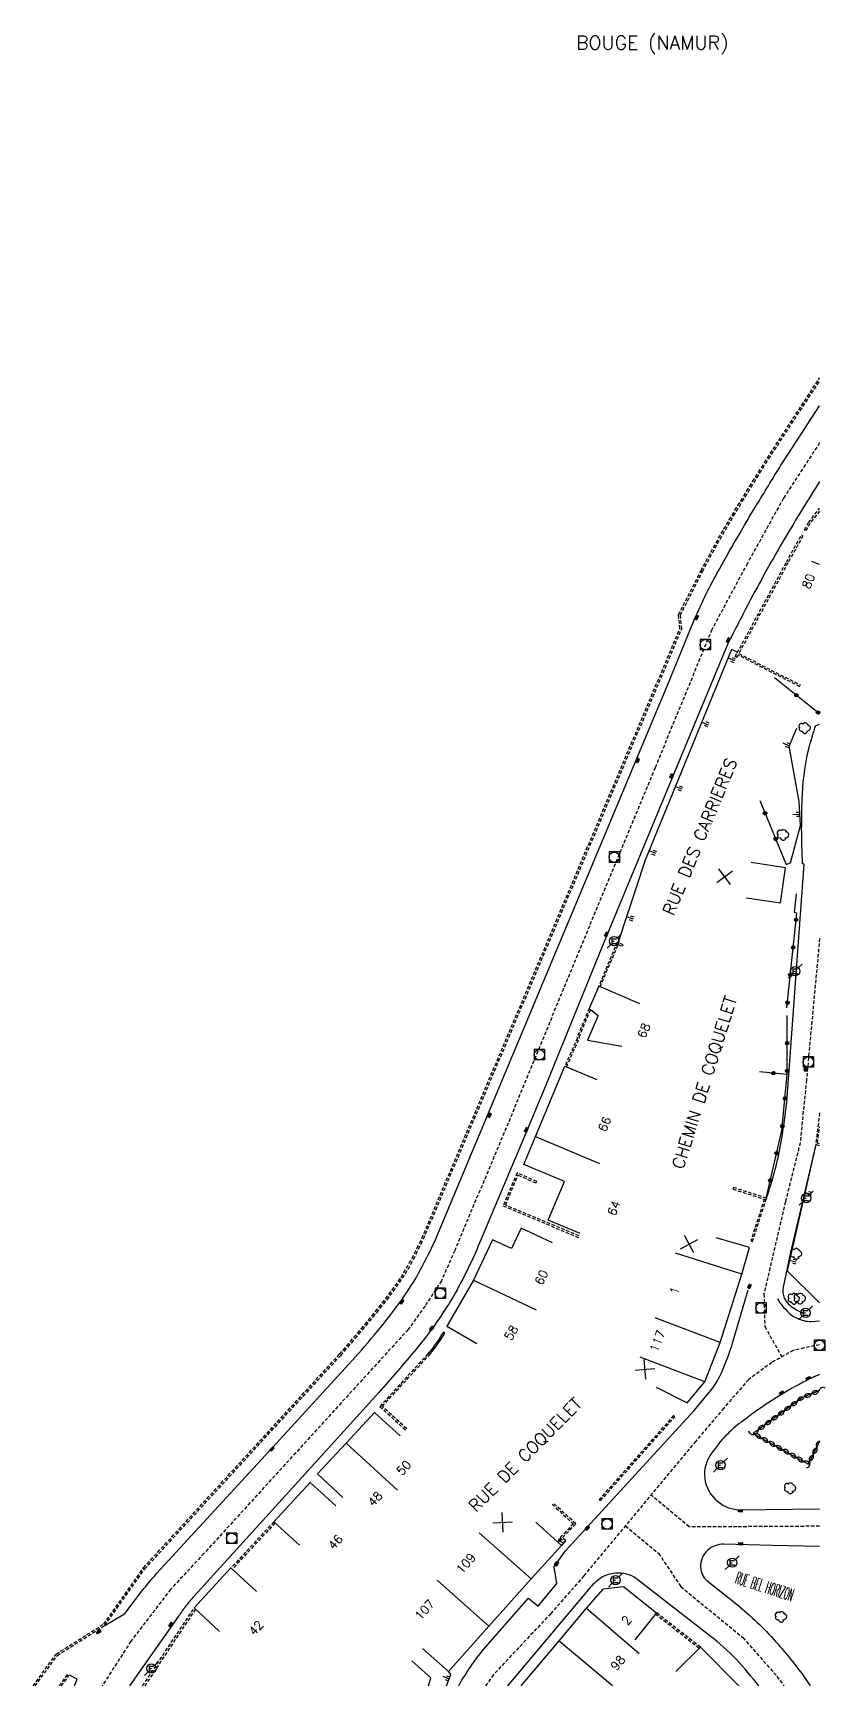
# Model space of a CAD drawing. Header units: millimetres. Extents: x 184999 to 186001, y 128999 to 130000.
# Drawn here: x 185886.7 to 186000.9, y 129000 to 129238.2 of the extents above; entities that cross this region are included whole.
import ezdxf
from ezdxf.enums import TextEntityAlignment as Align

# ---------------------------------------------------------------- set-up
doc = ezdxf.new("R2010")
doc.units = ezdxf.units.MM
doc.linetypes.add('DASHED', pattern=[0.75, 0.5, -0.25])
doc.layers.get('0').update_dxf_attribs({"linetype": 'CONTINUOUS'})
for name, color, linetype in [('W0001', 6, 'DASHED'), ('W0008', 7, 'CONTINUOUS'), ('W0100', 7, 'CONTINUOUS'), ('W0112', 1, 'DASHED'), ('W0211', 2, 'CONTINUOUS'), ('W0300', 7, 'CONTINUOUS'), ('W0310', 3, 'CONTINUOUS'), ('W0322', 7, 'CONTINUOUS'), ('W0400', 7, 'CONTINUOUS'), ('W0420', 7, 'CONTINUOUS'), ('W0471', 7, 'CONTINUOUS'), ('W0980', 7, 'CONTINUOUS'), ('W0989', 7, 'CONTINUOUS'), ('W0991', 7, 'CONTINUOUS'), ('W1102', 7, 'CONTINUOUS')]:
    doc.layers.add(name, color=color, linetype=linetype)
doc.styles.get("Standard").update_dxf_attribs({"font": 'romans.shx', "width": 0.85})

# ---------------------------------------------------------------- blocks, each defined once
blk = doc.blocks.new('t211o')
at = {"color": 0, "linetype": 'Continuous'}
for p, q in [((-0.29, 0.5), (-0.29, 0)), ((0, 1), (0, 0)), ((0.29, 0.5), (0.29, 0))]:
    blk.add_line(p, q, dxfattribs=at)
blk = doc.blocks.new('t991o')
at = {"color": 0, "linetype": 'Continuous'}
for p, q in [((-1, 1), (1, -1)), ((-1, -1), (1, 1))]:
    blk.add_line(p, q, dxfattribs=at)
blk = doc.blocks.new('t310o')
at = {"color": 0, "linetype": 'Continuous'}
for centre, start, end in [((-0.5, 0.38), 216.8699, 323.1304), ((0.5, -0.37), 36.8699, 143.1303)]:
    blk.add_arc(centre, 0.625, start, end, dxfattribs=at)
blk = doc.blocks.new('t322o')
at = {"color": 0, "linetype": 'Continuous'}
for radius in [0.25, 0.15]:
    blk.add_circle((0, 0), radius, dxfattribs=at)
blk = doc.blocks.new('T420')
for p, q in [((0.75, 0.75), (-0.75, 0.75)), ((-0.75, 0.75), (-0.75, -0.75)), ((0.75, 0.75), (0.75, -0.75)), ((0.75, -0.75), (-0.75, -0.75))]:
    blk.add_line(p, q)
blk.add_ellipse((0, 0), major_axis=(-0.53, 0.53), ratio=1, start_param=3.926991, end_param=10.210176)
blk = doc.blocks.new('T471')
for p, q in [((-0.333334, 0.333334), (-0.333334, -0.333334)), ((-0.333334, 0.333334), (0.333334, 0.333334)), ((-0.333334, 0), (0, 0)), ((0.500001, 0.500001), (1.000002, 1.000002)), ((-0.500001, -0.500001), (-1.000002, -1.000002)), ((-0.333334, -0.333334), (0.333334, -0.333334))]:
    blk.add_line(p, q)
blk.add_ellipse((0, 0), major_axis=(0.471405, 0.471405), ratio=1, start_param=5.4977871438, end_param=11.780972451)
blk = doc.blocks.new('T300')
for p, q in [((-0.8, 0.51), (-0.86, 0.34)), ((-0.86, 0.34), (-0.86, 0.17)), ((-0.86, 0.17), (-0.74, 0.06)), ((-0.69, 0.63), (-0.8, 0.51)), ((-0.8, -0.06), (-0.74, 0.06)), ((-0.74, 0.06), (-0.69, 0.11)), ((-0.57, 0.69), (-0.69, 0.63)), ((-0.46, 0.69), (-0.57, 0.69)), ((-0.29, 0.63), (-0.46, 0.69)), ((-0.29, 0.63), (-0.17, 0.74)), ((-0.23, 0.57), (-0.29, 0.63)), ((-0.17, 0.74), (-0.06, 0.8)), ((-0.06, 0.8), (0.06, 0.8)), ((0.06, 0.8), (0.23, 0.74)), ((0.23, 0.74), (0.34, 0.63)), ((0.34, 0.63), (0.4, 0.51)), ((0.46, 0.46), (0.34, 0.46)), ((0.4, 0.51), (0.4, 0.46)), ((0.57, 0.4), (0.46, 0.46)), ((0.57, 0.4), (0.69, 0.29)), ((0.69, 0.29), (0.74, 0.17)), ((0.74, 0.06), (0.69, -0.17)), ((0.74, 0.17), (0.74, 0.06)), ((-0.8, -0.17), (-0.8, -0.06)), ((-0.8, -0.23), (-0.8, -0.17)), ((-0.74, -0.34), (-0.8, -0.23)), ((-0.69, -0.4), (-0.74, -0.34)), ((-0.51, -0.46), (-0.69, -0.4)), ((-0.4, -0.46), (-0.51, -0.46)), ((-0.4, -0.46), (-0.34, -0.46)), ((-0.34, -0.46), (-0.34, -0.4)), ((-0.34, -0.51), (-0.34, -0.46)), ((-0.29, -0.63), (-0.34, -0.51)), ((-0.17, -0.74), (-0.29, -0.63)), ((-0.06, -0.8), (-0.17, -0.74)), ((0.06, -0.8), (-0.06, -0.8)), ((0.17, -0.74), (0.06, -0.8)), ((0.23, -0.69), (0.17, -0.74)), ((0.29, -0.46), (0.23, -0.46)), ((0.29, -0.63), (0.23, -0.69)), ((0.46, -0.4), (0.29, -0.46)), ((0.34, -0.51), (0.29, -0.63)), ((0.34, -0.51), (0.34, -0.46)), ((0.57, -0.34), (0.46, -0.4)), ((0.63, -0.29), (0.57, -0.34)), ((0.69, -0.17), (0.63, -0.29))]:
    blk.add_line(p, q)
blk = doc.blocks.new('T400')
for p, q in [((-0.15, 0.3), (0.15, 0.3)), ((-0.15, -0.25), (-0.15, 0.3)), ((-0.15, 0.15), (0.15, 0.15)), ((-0.15, 0), (0.15, 0)), ((0.15, 0.3), (0.15, -0.25)), ((-0.15, -0.15), (0.15, -0.15)), ((-0.15, -0.25), (-0.15, -0.3)), ((-0.15, -0.3), (0.15, -0.3)), ((0.15, -0.3), (0.15, -0.25))]:
    blk.add_line(p, q)

msp = doc.modelspace()

# ---------------------------------------------------------------- linework, layer by layer
at = {"layer": 'W0001'}
for points in [[(186000, 129179.11), (185994.78, 129171.12), (185989.59, 129161.74), (185984.47, 129152.2), (185976.31, 129132.3), (185966.84, 129109.49), (185955.16, 129081.11), (185947.45, 129062.73), (185945.55, 129058.38), (185943.18, 129054.72), (185940.74, 129051.36), (185911.35, 129019.09), (185906.54, 129013.91), (185900.82, 129006.43), (185896.7, 129000)], [(186000, 129107.72), (185998.09, 129087.28), (185997.21, 129078.29), (185995.07, 129069.77), (185991.98, 129056.48), (185992.11, 129051.78), (185994.56, 129047.43)], [(186000, 129049.17), (185996.2, 129048.35), (185993.12, 129046.62), (185989.76, 129044.13), (185986.2, 129040.04), (185982.17, 129035.27), (185966.04, 129015.85), (185961.3, 129010.44), (185953.03, 129001.63), (185951.91, 129000)], [(186000, 129023.01), (185988.11, 129022.94), (185981.22, 129022.94), (185975.72, 129027.51)], [(185972.03, 129023.06), (185976.79, 129019.11), (185980.02, 129014.32), (185988.94, 129006.96), (185993.86, 129001.4), (185994.85, 129000)]]:
    msp.add_lwpolyline(points, dxfattribs=at)
at = {"layer": 'W0008', "flags": 128}
for points in [[(185897.08, 129008.72), (185899.91, 129010.38, -0.0038), (185902.46, 129013.7, -0.0192), (185904.53, 129016.18), (185920.75, 129033.83), (185931.7, 129045.79, 0.0236), (185938.99, 129054.46, 0.0316), (185942.26, 129059.46, 0.016), (185944.48, 129063.87), (185978.22, 129144.53), (185981.99, 129153.7, -0.027), (185985.21, 129160.27, -0.0113), (185991.05, 129170.35, -0.0013), (185994.65, 129176.25), (186000, 129184.45)], [(186000, 129173.52, 0.005671), (185995.42, 129166.1, 0.0127), (185990.02, 129156.45, 0.0036), (185986.73, 129150.07), (185968.91, 129107.12), (185960.56, 129086.57), (185957.94, 129080.21), (185951.07, 129063.93, -0.0359), (185946.92, 129055.56, -0.0345), (185941.89, 129048.53, -0.0097), (185936.53, 129042.26), (185931.49, 129036.73), (185909.94, 129012.94, 0.0253), (185908.6, 129011.34, 0.0052), (185907.7, 129010.04), (185900.62, 129000, 0.009341)], [(185992.35, 129070.28, 0.0188), (185993.95, 129075.82, 0.0276), (185995.27, 129084.18), (185995.86, 129092.03), (185997.75, 129118.4), (185997.55, 129118.44, -0.0241), (185997.52, 129128.55, -0.0488), (185998.56, 129135.48, -0.0139), (185999.42, 129138.35), (186000, 129138.57)], [(185999.43, 129078.02), (185995.77, 129062.27), (185994.75, 129057.45, 0.1558), (185994.91, 129055.86, 0.1425), (185996.36, 129054.4, 0.0207), (185997.66, 129053.66)], [(185948.03, 129000, -0.029277), (185950.04, 129003.19, -0.0256), (185952.24, 129005.99), (185958.08, 129012.67), (185959.46, 129011.51), (185962.15, 129014.77), (185961.79, 129017.15), (185963.37, 129019.42), (185981.92, 129039.7), (185981.93, 129039.7), (185984.52, 129042.81, 0.0791), (185986.39, 129046.42, 0.0228), (185987.46, 129049.37), (185989.73, 129057.07)], [(185993.91, 129055.79, 0.0833), (185995.91, 129053.48, 0.0959), (185997.72, 129052.64, 0.0789), (185998.78, 129052.52), (186000, 129052.6, -0.0238)], [(186000, 129044.88, 0.021532), (185997.61, 129043.75, 0.0451), (185989.05, 129038.25, 0.0935), (185984.78, 129033.95, 0.410692), (185984.96, 129026.92, 0.180706), (185988.25, 129025.39), (186000, 129025.5)], [(186000, 129020.08), (185993.2, 129020.23), (185986.21, 129020.43, 0.1919), (185983.88, 129019.54, 0.2221), (185982.85, 129017.08, 0.2067), (185983.76, 129015.2), (185987.04, 129012.59, -0.035), (185992.69, 129007.48, -0.0241), (185997.59, 129001.58), (185998.65, 129000)], [(185991.25, 129000, 0.017866), (185988.01, 129003.82, 0.0366), (185984.21, 129007.24), (185973.65, 129015.45, 0.1851), (185970.59, 129016.24, 0.1135), (185968.61, 129015.62, 0.0647), (185966.98, 129014.2), (185955.06, 129000, 0.0296)]]:
    msp.add_lwpolyline(points, format="xyb", dxfattribs=at)
msp.add_lwpolyline([(185892.71, 129000), (185893.11, 129000.96), (185892, 129001.56)], dxfattribs=at)
at = {"layer": 'W0100'}
msp.add_line((185963.28, 129020.75), (185962.84, 129020.25), dxfattribs=at)
at = {"layer": 'W0100', "flags": 128}
for points in [[(185989.4, 129113.56), (185994.35, 129112.83), (185995.1, 129117.9), (185990.16, 129118.63)], [(185976.48, 129043.07), (185980.93, 129040.79), (185983.49, 129043.81), (185985.66, 129049.48), (185988.79, 129059.35), (185989.92, 129063.18), (185985.12, 129064.59)], [(185939.59, 129036.02), (185935.91, 129039.4), (185931.84, 129034.96), (185927.71, 129030.54), (185931.37, 129027.13)], [(185930.32, 129025.93), (185926.64, 129029.32), (185921.41, 129023.65), (185925.09, 129020.26)], [(185942.83, 129005.38), (185946.56, 129002.06), (185952.38, 129008.6), (185958.46, 129015.45), (185962.84, 129020.25), (185959.15, 129023.62)], [(185918.92, 129013.61), (185915.24, 129017), (185909.93, 129011.24), (185913.61, 129007.85)], [(185957.03, 129000), (185962.51, 129006.51), (185966.45, 129011.19), (185968.86, 129013.99), (185971.77, 129014.32), (185976.52, 129010.54), (185973.41, 129006.62)], [(185988.37, 129000), (185982.84, 129005.58), (185979.29, 129002.06)]]:
    msp.add_lwpolyline(points, dxfattribs=at)
at = {"layer": 'W0100'}
for points in [[(185974.12, 129098.29), (185968.19, 129100.83), (185966.82, 129097.62), (185968.1, 129096.6), (185966.58, 129093.06), (185971.5, 129092.18)], [(185965.54, 129065.18), (185960.93, 129067.11), (185963.27, 129072.69), (185957.39, 129075.15), (185959.07, 129079.16), (185963.33, 129089.32), (185967.94, 129087.38)], [(185961.53, 129063.83), (185957.02, 129065.98), (185955.61, 129063.01), (185952.92, 129064.29), (185950.16, 129058.46), (185946.32, 129051.84), (185950.65, 129049.33)], [(185963.07, 129020.52), (185962.4, 129021.11), (185962.42, 129020.71), (185962.8, 129021.14), (185962.4, 129021.11)]]:
    msp.add_lwpolyline(points, dxfattribs=at)
at = {"layer": 'W0112'}
for p, q in [((185921.41, 129023.65), (185915.24, 129017)), ((185921.6, 129023.48), (185915.42, 129016.83)), ((185982.84, 129005.58), (185976.52, 129010.54)), ((185982.65, 129005.4), (185976.36, 129010.34))]:
    msp.add_line(p, q, dxfattribs=at)
for points in [[(185886.75, 129000), (185890.06, 129004.6), (185896.91, 129008.91), (185902.64, 129017.02), (185930.86, 129047.79), (185931.38, 129048.4), (185931.91, 129049.01), (185932.43, 129049.62), (185932.95, 129050.23), (185933.47, 129050.84), (185933.99, 129051.46), (185934.51, 129052.07), (185935.02, 129052.69), (185935.53, 129053.31), (185936.04, 129053.94), (185936.54, 129054.57), (185937.04, 129055.2), (185937.51, 129055.8), (185937.97, 129056.41), (185938.43, 129057.03), (185938.87, 129057.65), (185939.31, 129058.27), (185939.73, 129058.91), (185940.13, 129059.55), (185940.53, 129060.2), (185940.92, 129060.9), (185941.31, 129061.61), (185941.68, 129062.33), (185942.04, 129063.06), (185942.39, 129063.79), (185942.74, 129064.52), (185979.88, 129152.33), (185979.69, 129154.36), (185982.92, 129160.69), (185983.27, 129161.37), (185983.62, 129162.04), (185983.98, 129162.71), (185984.35, 129163.38), (185984.71, 129164.05), (185985.09, 129164.71), (185985.46, 129165.38), (185985.84, 129166.04), (185986.22, 129166.7), (185986.6, 129167.35), (185986.99, 129168.01), (185987.4, 129168.7), (185987.81, 129169.4), (185988.23, 129170.09), (185988.65, 129170.78), (185989.07, 129171.47), (185989.49, 129172.16), (185989.91, 129172.84), (185990.34, 129173.53), (185990.76, 129174.21), (185991.18, 129174.9), (185991.61, 129175.58), (185992.04, 129176.27), (185992.47, 129176.96), (186000, 129188.48)], [(185887.05, 129000), (185890.24, 129004.41), (185897.08, 129008.72), (185902.83, 129016.85), (185931.05, 129047.63), (185931.57, 129048.24), (185932.1, 129048.85), (185932.62, 129049.46), (185933.14, 129050.07), (185933.66, 129050.68), (185934.18, 129051.3), (185934.7, 129051.91), (185935.21, 129052.53), (185935.73, 129053.16), (185936.23, 129053.78), (185936.74, 129054.41), (185937.24, 129055.04), (185937.71, 129055.65), (185938.17, 129056.26), (185938.63, 129056.88), (185939.08, 129057.5), (185939.51, 129058.13), (185939.94, 129058.77), (185940.35, 129059.42), (185940.74, 129060.07), (185941.14, 129060.78), (185941.53, 129061.5), (185941.9, 129062.22), (185942.26, 129062.95), (185942.62, 129063.69), (185942.97, 129064.42), (185980.14, 129152.29), (185979.95, 129154.31), (185983.14, 129160.58), (185983.49, 129161.25), (185983.85, 129161.92), (185984.2, 129162.59), (185984.57, 129163.26), (185984.93, 129163.93), (185985.3, 129164.59), (185985.68, 129165.25), (185986.05, 129165.91), (185986.44, 129166.57), (185986.82, 129167.23), (185987.2, 129167.88), (185987.62, 129168.58), (185988.03, 129169.27), (185988.44, 129169.96), (185988.86, 129170.65), (185989.28, 129171.34), (185989.7, 129172.02), (185990.12, 129172.71), (185990.55, 129173.4), (185990.97, 129174.08), (185991.4, 129174.77), (185991.82, 129175.45), (185992.25, 129176.14), (185992.68, 129176.82), (186000, 129188.03)], [(185997.81, 129166.6), (185998.41, 129167.64), (186000, 129169.7)], [(186000, 129169.29), (185998.61, 129167.5), (185998.02, 129166.48), (185997.81, 129166.6)], [(185997.14, 129143.98), (185988.25, 129148.54), (185988.07, 129148.2), (185987.85, 129148.31), (185988.14, 129148.88), (185995.22, 129161.93), (185997.37, 129165.83), (185997.59, 129165.71), (185995.44, 129161.81), (185988.36, 129148.76), (185997.26, 129144.2)], [(185968.42, 129100.73), (185970.97, 129106.84), (185971.62, 129106.57), (185971.72, 129106.8), (185970.84, 129107.16), (185968.19, 129100.83)], [(185966.82, 129097.62), (185965.04, 129093.4), (185965.13, 129093.35), (185963.32, 129089.31)], [(185963.56, 129089.22), (185965.46, 129093.47), (185965.36, 129093.52), (185967.02, 129097.46)], [(186000, 129082.56), (185999.43, 129078.02), (186000, 129077.85)], [(186000, 129078.11), (185999.7, 129078.2), (186000, 129080.55)], [(185965.37, 129064.85), (185954.75, 129069.3), (185956.57, 129073.58), (185959.19, 129072.47), (185959.19, 129072.47), (185959.29, 129072.7), (185956.43, 129073.91), (185954.42, 129069.17), (185965.28, 129064.62)], [(185940.54, 129037.05), (185937.03, 129040.28), (185943.77, 129047.68), (185943.97, 129047.91), (185944.16, 129048.13), (185944.35, 129048.37), (185944.54, 129048.6), (185944.72, 129048.84), (185945, 129049.24), (185945.27, 129049.64), (185945.53, 129050.04), (185945.78, 129050.45), (185946.03, 129050.86), (185945.82, 129050.99), (185945.57, 129050.58), (185945.32, 129050.18), (185945.06, 129049.78), (185944.79, 129049.38), (185944.52, 129048.99), (185944.34, 129048.76), (185944.16, 129048.52), (185943.97, 129048.3), (185943.78, 129048.07), (185943.59, 129047.85), (185936.68, 129040.26), (185940.38, 129036.87)], [(185961.47, 129026.17), (185964.54, 129023.37), (185962.62, 129021.36), (185963.28, 129020.75), (185963.45, 129020.93), (185962.97, 129021.37), (185964.9, 129023.38), (185961.64, 129026.35)], [(185902.52, 129000), (185909.94, 129011.24)], [(185910.12, 129011.06), (185902.82, 129000)], [(185890.82, 129000), (185891.87, 129001.48), (185891.67, 129001.63), (185890.51, 129000)]]:
    msp.add_lwpolyline(points, dxfattribs=at)
for points in [[(185987.52, 129071.59), (185992.04, 129070.12), (185990.09, 129064.12), (185990.33, 129064.04), (185992.35, 129070.28), (185987.6, 129071.82)], [(185978.97, 129038.95), (185968.27, 129026.87), (185968.46, 129026.71), (185979.15, 129038.79)]]:
    msp.add_lwpolyline(points, close=True, dxfattribs=at)
at = {"layer": 'W0211', "flags": 128}
for points in [[(185988.15, 129148.96), (185987.32, 129149.35), (185974.88, 129118.97), (185970.93, 129107.03)], [(185999.43, 129078.02), (185995.31, 129059.81), (186000, 129055.19)], [(185943.68, 129000), (185944.02, 129001.16), (185941.26, 129003.62)]]:
    msp.add_lwpolyline(points, dxfattribs=at)
at = {"layer": 'W0211'}
for points in [[(185995.19, 129118.34), (185995.8, 129118.59), (185997.24, 129123.99), (185997.06, 129127.45), (185995.59, 129135.42), (185996.71, 129137.98)], [(185946.26, 129000), (185946.89, 129001.64), (185946.56, 129002.06)]]:
    msp.add_lwpolyline(points, dxfattribs=at)
at = {"layer": 'W0310', "flags": 128}
msp.add_lwpolyline([(186000, 129042.58), (185997.46, 129041.52), (185990.45, 129036.38), (185998.39, 129031.96), (186000, 129035.23)], dxfattribs=at)
at = {"layer": 'W0322'}
for p, q in [((185991.37, 129127.58), (185995.19, 129118.34)), ((185995.33, 129088.11), (185991.35, 129088.49))]:
    msp.add_line(p, q, dxfattribs=at)
at = {"layer": 'W0322', "flags": 128}
for points in [[(186000, 129140.06), (185993.52, 129145.24)], [(185995.3, 129097.69), (185996.71, 129111.35), (185996.38, 129111.46), (185996.66, 129114.13)], [(185992.36, 129070.47), (185994.56, 129080.03), (185995.33, 129088.11), (185995.33, 129096.62)]]:
    msp.add_lwpolyline(points, dxfattribs=at)
at = {"layer": 'W1102'}
for p, q in [((186000, 129161.58), (185998.87, 129162.02)), ((185959.07, 129079.16), (185968.29, 129075.29)), ((185988.79, 129059.35), (185979.26, 129062.37)), ((185950.16, 129058.46), (185959.19, 129054.18)), ((185985.66, 129049.48), (185976.32, 129053.06)), ((185983.49, 129043.81), (185974.15, 129047.38)), ((185931.84, 129034.96), (185939.2, 129028.2)), ((185958.46, 129015.45), (185950.98, 129022.08)), ((185952.38, 129008.6), (185944.92, 129015.25)), ((185966.45, 129011.19), (185974.02, 129004.66)), ((185962.51, 129006.51), (185970.17, 129000.08))]:
    msp.add_line(p, q, dxfattribs=at)

# ---------------------------------------------------------------- block references
at = {"layer": 'W0211'}
for p, rotation in [((185987.75, 129147.74), 67.72732205956608), ((185983.96, 129138.49), 67.72732205956608), ((185995.62, 129135.48), 66.4401336134567), ((185980.17, 129129.24), 67.72732205956608), ((185997.15, 129125.62), 92.94853395800124), ((185976.38, 129119.98), 67.72732205956608), ((185973.14, 129110.53), 71.67552192636387), ((185998.84, 129070.87), 77.26309949182478), ((185996.63, 129061.12), 77.26309949182478), ((185946.66, 129001.03), 69.07025275278895)]:
    msp.add_blockref('t211o', p, dxfattribs=dict(at, rotation=rotation))
at = {"layer": 'W0300'}
for p in [(185997.88, 129138), (185994.76, 129122.61), (185996.65, 129062.26), (185996.31, 129055.78), (185997.19, 129055.8), (185995.78, 129028.46), (185994.48, 129009.95)]:
    msp.add_blockref('T300', p, dxfattribs=at)
at = {"layer": 'W0310'}
for p, rotation in [((185996.79, 129041.02), 216.2271262551424), ((185997.75, 129041.64), 202.5881284072239), ((185998.82, 129042.08), 202.5881284072239), ((185999.89, 129042.53), 202.5881284072239), ((185993.06, 129038.29), 216.2271262551424), ((185993.99, 129038.97), 216.2271262551424), ((185994.92, 129039.66), 216.2271262551424), ((185995.85, 129040.34), 216.2271262551424), ((185990.65, 129036.27), 330.9049794926069), ((185991.19, 129036.93), 216.2271262551424), ((185992.13, 129037.61), 216.2271262551424), ((185991.66, 129035.71), 330.9049794926069), ((185992.67, 129035.15), 330.9049794926069), ((185993.68, 129034.58), 330.9049794926069), ((185994.69, 129034.02), 330.9049794926069), ((185999.07, 129033.34), 63.79529488630754), ((185999.58, 129034.38), 63.79529488630754), ((185995.7, 129033.46), 330.9049794926069), ((185996.71, 129032.9), 330.9049794926069), ((185997.72, 129032.34), 330.9049794926069), ((185998.56, 129032.31), 63.79529488630754)]:
    msp.add_blockref('t310o', p, dxfattribs=dict(at, rotation=rotation))
at = {"layer": 'W0322'}
for p, rotation in [((185996.64, 129142.75), 141.3482551698432), ((185999.77, 129140.25), 141.3482551698432), ((185992.14, 129125.74), 292.4622386865223), ((185993.66, 129122.04), 292.4622386865223), ((185996.61, 129110.4), 84.08690423332169), ((185996.2, 129106.42), 84.08690423332169), ((185995.79, 129102.44), 84.08690423332169), ((185995.38, 129098.46), 84.08690423332169), ((185995.33, 129092.62), 90.01548734727868), ((185993.34, 129088.3), 90.01548734727868), ((185995.33, 129088.62), 90.01548734727868), ((185995, 129084.64), 84.53216092114768), ((185994.62, 129080.66), 84.53216092114768), ((185993.8, 129076.75), 77.05739339810775), ((185992.91, 129072.85), 77.05739339810775)]:
    msp.add_blockref('t322o', p, dxfattribs=dict(at, rotation=rotation))
at = {"layer": 'W0400'}
for p, rotation in [((185982.29, 129153.95), 336.4162732128648), ((185986.85, 129150.67), 155.3307971757031), ((185973.78, 129133.33), 157.0377276770475), ((185978.69, 129131.12), 336.7480501147417), ((185969.29, 129108.29), 156.5238046046771), ((185997.93, 129088.89), 354.5065278417138), ((185952.47, 129082.24), 336.7262693095137), ((185957.77, 129080.12), 157.5147168825613), ((185939.82, 129055.35), 144.6362379908387), ((185989.91, 129057.58), 340.1453427959031), ((185944.13, 129051.53), 322.8875860169887), ((185998.36, 129044.32), 298.6857215365719), ((185994.52, 129042.22), 302.3951448793692), ((185921.15, 129034.13), 135.6693930349506), ((185988.6, 129025.22), 88.46513347175295), ((185966.54, 129022.72), 137.3909433613147), ((185988.65, 129020.49), 88.81521469193743), ((185962.11, 129017.62), 325.9240240111277), ((185896.21, 129007.79), 120.13984098884), ((185906.59, 129008.79), 146.3545110792978)]:
    msp.add_blockref('T400', p, dxfattribs=dict(at, rotation=rotation))
at = {"layer": 'W0420'}
for p in [(185983.54, 129150.03), (185970.43, 129119.41), (185959.64, 129090.94), (185998.39, 129089.9), (185945.37, 129056.57), (185991.55, 129054.45), (185999.98, 129049.08), (185969.4, 129023.35), (185915.33, 129021.27)]:
    msp.add_blockref('T420', p, dxfattribs=at)
at = {"layer": 'W0471'}
for p in [(185970.43, 129107.32), (185996.47, 129103), (185998.06, 129070.29), (185997.98, 129053.76), (185985.72, 129031.82), (185987.42, 129017.76), (185970.6, 129015.24), (185903.78, 129002.5)]:
    msp.add_blockref('T471', p, dxfattribs=at)
at = {"layer": 'W0991'}
for p, rotation in [((185986.32, 129116.61), 81.53057219864125), ((185981.2, 129063.66), 73.66742045831562), ((185974.85, 129045.61), 49.70280687824027), ((185954.37, 129023.58), 47.64267925248345)]:
    msp.add_blockref('t991o', p, dxfattribs=dict(at, rotation=rotation))

# ---------------------------------------------------------------- texts
at = {"layer": 'W0980'}
msp.add_text('BOUGE (NAMUR)', height=2, dxfattribs=at).set_placement((185975.89, 129236.63), align=Align.MIDDLE)
at = {"layer": 'W0989'}
for s, rotation, p in [('RUE DES CARRIERES', 67.612, (185982.75, 129122.38)), ('CHEMIN DE COQUELET', 72.5976, (185983.48, 129086.96)), ('RUE DE COQUELET', 45.336, (185957.67, 129033.27))]:
    msp.add_text(s, height=1.75, rotation=rotation, dxfattribs=at).set_placement(p, align=Align.MIDDLE)
at = {"layer": 'W0989', "width": 0.4}
msp.add_text('RUE BEL HORIZON', height=1.75, rotation=342.1553, dxfattribs=at).set_placement((185992.09, 129014.34), align=Align.MIDDLE)
at = {"layer": 'W0991'}
for s, rotation, p in [('80', 68.6541, (185998.39, 129159.18)), ('68', 66.7967, (185974.69, 129094.43)), ('66', 67.2473, (185969.04, 129080.95)), ('64', 67.2675, (185970.38, 129068.85)), ('60', 64.6192, (185959.95, 129058.87)), ('1', 72.3947, (185979.13, 129056.98)), ('58', 59.9139, (185955.59, 129050.89)), ('117', 69.0384, (185976.64, 129049.68)), ('50', 47.4447, (185940.13, 129031.43)), ('48', 47.0273, (185935.99, 129026.96)), ('46', 47.3226, (185930.28, 129020.73)), ('109', 48.4316, (185949.06, 129017.66)), ('107', 48.3172, (185943.12, 129010.98)), ('42', 47.3516, (185918.84, 129008.36)), ('2', 49.2025, (185972.18, 129009.47)), ('98', 49.9732, (185970.95, 129003.33))]:
    msp.add_text(s, height=1.25, rotation=rotation, dxfattribs=at).set_placement(p, align=Align.MIDDLE)

doc.saveas('drawing.dxf')
